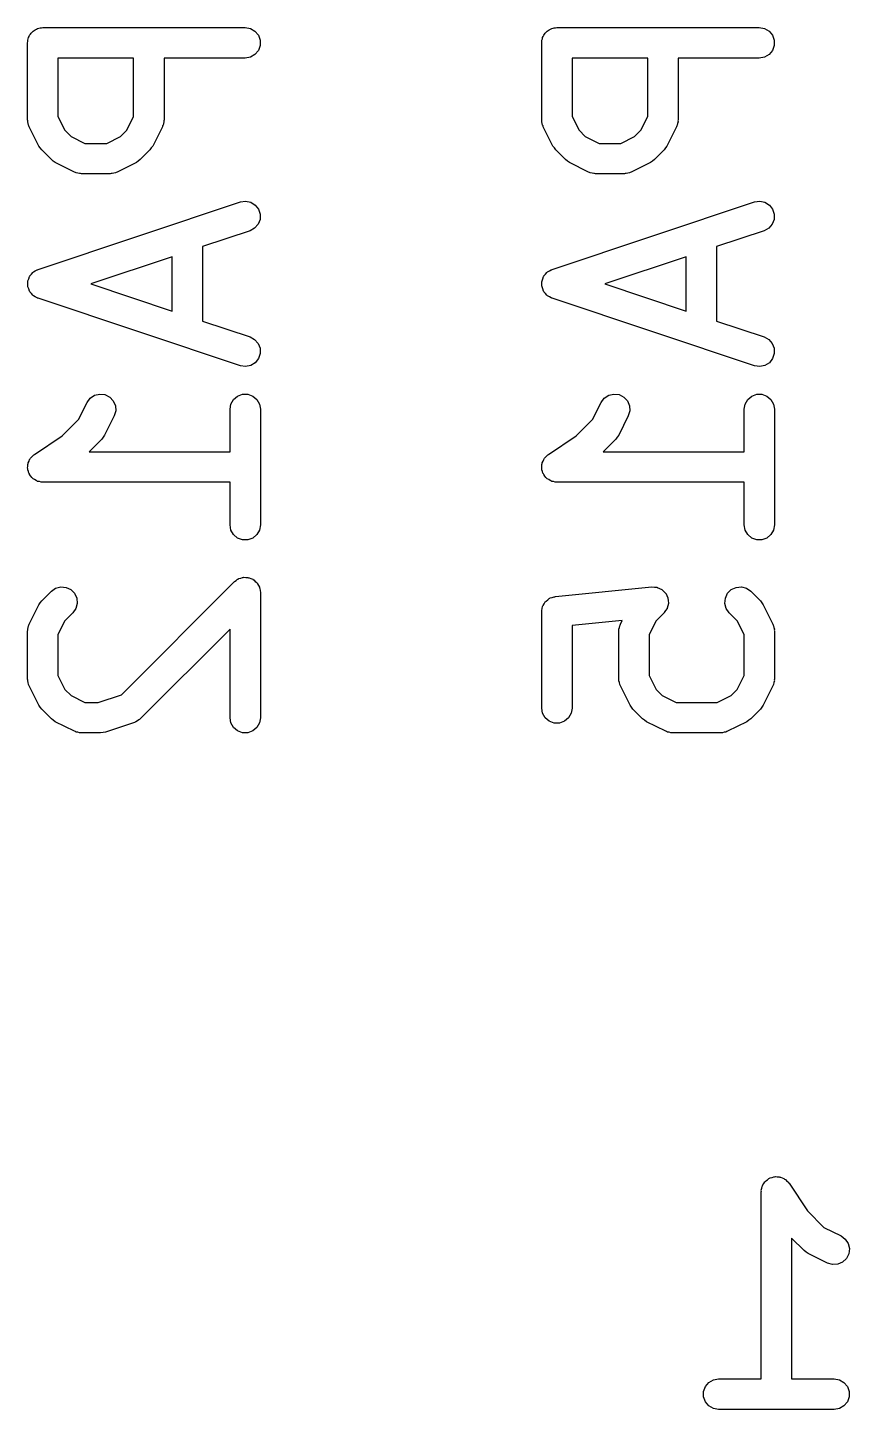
# Model space of a CAD drawing. Extents: x 25 to 326, y -201 to -21.
# Drawn here: x 50.3 to 54.36, y -41.04 to -34.22 of the extents above; entities that cross this region are included whole.
import ezdxf

# ---------------------------------------------------------------- set-up
doc = ezdxf.new("R2010")
doc.units = 0
doc.header["$MEASUREMENT"] = 0
doc.layers.add('BLACK', color=7, linetype='CONTINUOUS')

msp = doc.modelspace()

# ---------------------------------------------------------------- linework, layer by layer
at = {"layer": 'Black'}
for p, q in [((50.3122, -34.2638), (50.3144, -34.2576)), ((50.3144, -34.2576), (50.3186, -34.2526)), ((50.3186, -34.2526), (50.3219, -34.2469)), ((50.3219, -34.2469), (50.327, -34.2427)), ((50.327, -34.2427), (50.3312, -34.2377)), ((50.3312, -34.2377), (50.3369, -34.2344)), ((50.3369, -34.2344), (50.3419, -34.2302)), ((50.3419, -34.2302), (50.348, -34.2279)), ((50.348, -34.2279), (50.3537, -34.2247)), ((50.3537, -34.2247), (50.3602, -34.2235)), ((50.3602, -34.2235), (50.3664, -34.2213)), ((50.3664, -34.2213), (50.3729, -34.2213)), ((50.3729, -34.2213), (50.3794, -34.2201)), ((50.3794, -34.2201), (51.3794, -34.2201)), ((51.3794, -34.2201), (51.405, -34.2247)), ((51.405, -34.2247), (51.4276, -34.2377)), ((51.4276, -34.2377), (51.4443, -34.2576)), ((51.4443, -34.2576), (51.4532, -34.2821)), ((52.8522, -34.2638), (52.8544, -34.2576)), ((52.8544, -34.2576), (52.8586, -34.2526)), ((52.8586, -34.2526), (52.8619, -34.2469)), ((52.8619, -34.2469), (52.867, -34.2427)), ((52.867, -34.2427), (52.8712, -34.2377)), ((52.8712, -34.2377), (52.8769, -34.2344)), ((52.8769, -34.2344), (52.8819, -34.2302)), ((52.8819, -34.2302), (52.888, -34.2279)), ((52.888, -34.2279), (52.8937, -34.2247)), ((52.8937, -34.2247), (52.9002, -34.2235)), ((52.9002, -34.2235), (52.9064, -34.2213)), ((52.9064, -34.2213), (52.9129, -34.2213)), ((52.9129, -34.2213), (52.9194, -34.2201)), ((52.9194, -34.2201), (53.9194, -34.2201)), ((53.9194, -34.2201), (53.945, -34.2247)), ((53.945, -34.2247), (53.9676, -34.2377)), ((53.9676, -34.2377), (53.9843, -34.2576)), ((53.9843, -34.2576), (53.9932, -34.2821)), ((50.3044, -34.2951), (50.3055, -34.2887)), ((50.3044, -34.6761), (50.3044, -34.2951)), ((50.3055, -34.2821), (50.3078, -34.276)), ((50.3055, -34.2887), (50.3055, -34.2821)), ((50.3078, -34.276), (50.3089, -34.2695)), ((50.3089, -34.2695), (50.3122, -34.2638)), ((51.4532, -34.3082), (51.4443, -34.3326)), ((51.4532, -34.2821), (51.4532, -34.3082)), ((52.8444, -34.2951), (52.8455, -34.2887)), ((52.8444, -34.6761), (52.8444, -34.2951)), ((52.8455, -34.2821), (52.8478, -34.276)), ((52.8455, -34.2887), (52.8455, -34.2821)), ((52.8478, -34.276), (52.8489, -34.2695)), ((52.8489, -34.2695), (52.8522, -34.2638)), ((53.9932, -34.3082), (53.9843, -34.3326)), ((53.9932, -34.2821), (53.9932, -34.3082)), ((50.4544, -34.3701), (50.4544, -34.6584)), ((50.8282, -34.3701), (50.4544, -34.3701)), ((50.8282, -34.6584), (50.8282, -34.3701)), ((51.3794, -34.3701), (50.9782, -34.3701)), ((50.9782, -34.3701), (50.9782, -34.6761)), ((51.405, -34.3656), (51.3794, -34.3701)), ((51.4276, -34.3526), (51.405, -34.3656)), ((51.4443, -34.3326), (51.4276, -34.3526)), ((52.9944, -34.3701), (52.9944, -34.6584)), ((53.3682, -34.3701), (52.9944, -34.3701)), ((53.3682, -34.6584), (53.3682, -34.3701)), ((53.9194, -34.3701), (53.5182, -34.3701)), ((53.5182, -34.3701), (53.5182, -34.6761)), ((53.945, -34.3656), (53.9194, -34.3701)), ((53.9676, -34.3526), (53.945, -34.3656)), ((53.9843, -34.3326), (53.9676, -34.3526)), ((50.4544, -34.6584), (50.4886, -34.7269)), ((50.7939, -34.7269), (50.8282, -34.6584)), ((52.9944, -34.6584), (53.0286, -34.7269)), ((53.3339, -34.7269), (53.3682, -34.6584)), ((50.3051, -34.6804), (50.3044, -34.6761)), ((50.3049, -34.6847), (50.3051, -34.6804)), ((50.3074, -34.6931), (50.3049, -34.6847)), ((50.3089, -34.7017), (50.3074, -34.6931)), ((50.3111, -34.7055), (50.3089, -34.7017)), ((50.3123, -34.7096), (50.3111, -34.7055)), ((50.3599, -34.8049), (50.3123, -34.7096)), ((50.4886, -34.7269), (50.519, -34.7573)), ((50.7635, -34.7573), (50.7939, -34.7269)), ((50.9703, -34.7096), (50.9227, -34.8049)), ((50.9715, -34.7055), (50.9703, -34.7096)), ((50.9737, -34.7017), (50.9715, -34.7055)), ((50.9752, -34.6931), (50.9737, -34.7017)), ((50.9777, -34.6847), (50.9752, -34.6931)), ((50.9782, -34.6761), (50.9774, -34.6804)), ((50.9774, -34.6804), (50.9777, -34.6847)), ((52.8451, -34.6804), (52.8444, -34.6761)), ((52.8449, -34.6847), (52.8451, -34.6804)), ((52.8474, -34.6931), (52.8449, -34.6847)), ((52.8489, -34.7017), (52.8474, -34.6931)), ((52.8511, -34.7055), (52.8489, -34.7017)), ((52.8523, -34.7096), (52.8511, -34.7055)), ((52.8999, -34.8049), (52.8523, -34.7096)), ((53.0286, -34.7269), (53.059, -34.7573)), ((53.3035, -34.7573), (53.3339, -34.7269)), ((53.5103, -34.7096), (53.4627, -34.8049)), ((53.5115, -34.7055), (53.5103, -34.7096)), ((53.5137, -34.7017), (53.5115, -34.7055)), ((53.5152, -34.6931), (53.5137, -34.7017)), ((53.5177, -34.6847), (53.5152, -34.6931)), ((53.5182, -34.6761), (53.5174, -34.6804)), ((53.5174, -34.6804), (53.5177, -34.6847)), ((50.519, -34.7573), (50.5876, -34.7916)), ((50.5876, -34.7916), (50.695, -34.7916)), ((50.695, -34.7916), (50.7635, -34.7573)), ((53.059, -34.7573), (53.1276, -34.7916)), ((53.1276, -34.7916), (53.235, -34.7916)), ((53.235, -34.7916), (53.3035, -34.7573)), ((50.3671, -34.8145), (50.3599, -34.8049)), ((50.374, -34.8244), (50.3671, -34.8145)), ((50.4216, -34.872), (50.374, -34.8244)), ((50.4314, -34.8789), (50.4216, -34.872)), ((50.861, -34.872), (50.8512, -34.8789)), ((50.9086, -34.8244), (50.861, -34.872)), ((50.9155, -34.8145), (50.9086, -34.8244)), ((50.9227, -34.8049), (50.9155, -34.8145)), ((52.9071, -34.8145), (52.8999, -34.8049)), ((52.914, -34.8244), (52.9071, -34.8145)), ((52.9616, -34.872), (52.914, -34.8244)), ((52.9714, -34.8789), (52.9616, -34.872)), ((53.401, -34.872), (53.3912, -34.8789)), ((53.4486, -34.8244), (53.401, -34.872)), ((53.4555, -34.8145), (53.4486, -34.8244)), ((53.4627, -34.8049), (53.4555, -34.8145)), ((50.4411, -34.886), (50.4314, -34.8789)), ((50.5363, -34.9337), (50.4411, -34.886)), ((50.5405, -34.9349), (50.5363, -34.9337)), ((50.5442, -34.937), (50.5405, -34.9349)), ((50.5529, -34.9386), (50.5442, -34.937)), ((50.5613, -34.9411), (50.5529, -34.9386)), ((50.7297, -34.9386), (50.7213, -34.9411)), ((50.7384, -34.937), (50.7297, -34.9386)), ((50.7421, -34.9349), (50.7384, -34.937)), ((50.7463, -34.9337), (50.7421, -34.9349)), ((50.8415, -34.886), (50.7463, -34.9337)), ((50.8512, -34.8789), (50.8415, -34.886)), ((52.9811, -34.886), (52.9714, -34.8789)), ((53.0763, -34.9337), (52.9811, -34.886)), ((53.0805, -34.9349), (53.0763, -34.9337)), ((53.0842, -34.937), (53.0805, -34.9349)), ((53.0929, -34.9386), (53.0842, -34.937)), ((53.1013, -34.9411), (53.0929, -34.9386)), ((53.2697, -34.9386), (53.2613, -34.9411)), ((53.2784, -34.937), (53.2697, -34.9386)), ((53.2821, -34.9349), (53.2784, -34.937)), ((53.2863, -34.9337), (53.2821, -34.9349)), ((53.3815, -34.886), (53.2863, -34.9337)), ((53.3912, -34.8789), (53.3815, -34.886)), ((50.5656, -34.9408), (50.5613, -34.9411)), ((50.5699, -34.9416), (50.5656, -34.9408)), ((50.7127, -34.9416), (50.5699, -34.9416)), ((50.717, -34.9408), (50.7127, -34.9416)), ((50.7213, -34.9411), (50.717, -34.9408)), ((53.1056, -34.9408), (53.1013, -34.9411)), ((53.1099, -34.9416), (53.1056, -34.9408)), ((53.2527, -34.9416), (53.1099, -34.9416)), ((53.257, -34.9408), (53.2527, -34.9416)), ((53.2613, -34.9411), (53.257, -34.9408)), ((50.3557, -35.4145), (51.3557, -35.0811)), ((51.3557, -35.0811), (51.3814, -35.0773)), ((51.3814, -35.0773), (51.4069, -35.0825)), ((51.4069, -35.0825), (51.4291, -35.0962)), ((51.4291, -35.0962), (51.4453, -35.1166)), ((51.4453, -35.1166), (51.4536, -35.1413)), ((51.4536, -35.1413), (51.4529, -35.1673)), ((52.8957, -35.4145), (53.8957, -35.0811)), ((53.8957, -35.0811), (53.9214, -35.0773)), ((53.9214, -35.0773), (53.9469, -35.0825)), ((53.9469, -35.0825), (53.9691, -35.0962)), ((53.9691, -35.0962), (53.9853, -35.1166)), ((53.9853, -35.1166), (53.9936, -35.1413)), ((53.9936, -35.1413), (53.9929, -35.1673)), ((51.426, -35.211), (51.4031, -35.2234)), ((51.4433, -35.1915), (51.426, -35.211)), ((51.4529, -35.1673), (51.4433, -35.1915)), ((53.966, -35.211), (53.9431, -35.2234)), ((53.9833, -35.1915), (53.966, -35.211)), ((53.9929, -35.1673), (53.9833, -35.1915)), ((51.4031, -35.2234), (51.1687, -35.3016)), ((53.9431, -35.2234), (53.7087, -35.3016)), ((51.1687, -35.3016), (51.1687, -35.6697)), ((53.7087, -35.3016), (53.7087, -35.6697)), ((50.3424, -35.4216), (50.3518, -35.4159)), ((50.3518, -35.4159), (50.3538, -35.4155)), ((50.3538, -35.4155), (50.3557, -35.4145)), ((51.0187, -35.3516), (50.6166, -35.4856)), ((51.0187, -35.6197), (51.0187, -35.3516)), ((52.8824, -35.4216), (52.8918, -35.4159)), ((52.8918, -35.4159), (52.8938, -35.4155)), ((52.8938, -35.4155), (52.8957, -35.4145)), ((53.5587, -35.3516), (53.1566, -35.4856)), ((53.5587, -35.6197), (53.5587, -35.3516)), ((50.3052, -35.4746), (50.3058, -35.4727)), ((50.3055, -35.4856), (50.3052, -35.4746)), ((50.3052, -35.4966), (50.3055, -35.4856)), ((50.3058, -35.4727), (50.3059, -35.4706)), ((50.3059, -35.4706), (50.3099, -35.4604)), ((50.3099, -35.4604), (50.3134, -35.4499)), ((50.3134, -35.4499), (50.3147, -35.4483)), ((50.3147, -35.4483), (50.3155, -35.4464)), ((50.3155, -35.4464), (50.3228, -35.4381)), ((50.3228, -35.4381), (50.3296, -35.4295)), ((50.3296, -35.4295), (50.3314, -35.4284)), ((50.3314, -35.4284), (50.3328, -35.4269)), ((50.3328, -35.4269), (50.3424, -35.4216)), ((50.6166, -35.4856), (51.0187, -35.6197)), ((52.8452, -35.4746), (52.8458, -35.4727)), ((52.8455, -35.4856), (52.8452, -35.4746)), ((52.8452, -35.4966), (52.8455, -35.4856)), ((52.8458, -35.4727), (52.8459, -35.4706)), ((52.8459, -35.4706), (52.8499, -35.4604)), ((52.8499, -35.4604), (52.8534, -35.4499)), ((52.8534, -35.4499), (52.8547, -35.4483)), ((52.8547, -35.4483), (52.8555, -35.4464)), ((52.8555, -35.4464), (52.8628, -35.4381)), ((52.8628, -35.4381), (52.8696, -35.4295)), ((52.8696, -35.4295), (52.8714, -35.4284)), ((52.8714, -35.4284), (52.8728, -35.4269)), ((52.8728, -35.4269), (52.8824, -35.4216)), ((53.1566, -35.4856), (53.5587, -35.6197)), ((50.3058, -35.4986), (50.3052, -35.4966)), ((50.3059, -35.5007), (50.3058, -35.4986)), ((50.3099, -35.5109), (50.3059, -35.5007)), ((50.3134, -35.5213), (50.3099, -35.5109)), ((50.3147, -35.523), (50.3134, -35.5213)), ((50.3155, -35.5249), (50.3147, -35.523)), ((50.3228, -35.5331), (50.3155, -35.5249)), ((50.3296, -35.5417), (50.3228, -35.5331)), ((50.3314, -35.5428), (50.3296, -35.5417)), ((50.3328, -35.5444), (50.3314, -35.5428)), ((50.3424, -35.5496), (50.3328, -35.5444)), ((50.3518, -35.5554), (50.3424, -35.5496)), ((52.8458, -35.4986), (52.8452, -35.4966)), ((52.8459, -35.5007), (52.8458, -35.4986)), ((52.8499, -35.5109), (52.8459, -35.5007)), ((52.8534, -35.5213), (52.8499, -35.5109)), ((52.8547, -35.523), (52.8534, -35.5213)), ((52.8555, -35.5249), (52.8547, -35.523)), ((52.8628, -35.5331), (52.8555, -35.5249)), ((52.8696, -35.5417), (52.8628, -35.5331)), ((52.8714, -35.5428), (52.8696, -35.5417)), ((52.8728, -35.5444), (52.8714, -35.5428)), ((52.8824, -35.5496), (52.8728, -35.5444)), ((52.8918, -35.5554), (52.8824, -35.5496)), ((50.3538, -35.5558), (50.3518, -35.5554)), ((50.3557, -35.5568), (50.3538, -35.5558)), ((51.3557, -35.8901), (50.3557, -35.5568)), ((52.8938, -35.5558), (52.8918, -35.5554)), ((52.8957, -35.5568), (52.8938, -35.5558)), ((53.8957, -35.8901), (52.8957, -35.5568)), ((51.1687, -35.6697), (51.4031, -35.7478)), ((53.7087, -35.6697), (53.9431, -35.7478)), ((51.4031, -35.7478), (51.426, -35.7602)), ((53.9431, -35.7478), (53.966, -35.7602)), ((51.426, -35.7602), (51.4433, -35.7797)), ((51.4433, -35.7797), (51.4529, -35.8039)), ((51.4529, -35.8039), (51.4536, -35.83)), ((53.966, -35.7602), (53.9833, -35.7797)), ((53.9833, -35.7797), (53.9929, -35.8039)), ((53.9929, -35.8039), (53.9936, -35.83)), ((51.3814, -35.8939), (51.3557, -35.8901)), ((51.4069, -35.8887), (51.3814, -35.8939)), ((51.4291, -35.8751), (51.4069, -35.8887)), ((51.4453, -35.8547), (51.4291, -35.8751)), ((51.4536, -35.83), (51.4453, -35.8547)), ((53.9214, -35.8939), (53.8957, -35.8901)), ((53.9469, -35.8887), (53.9214, -35.8939)), ((53.9691, -35.8751), (53.9469, -35.8887)), ((53.9853, -35.8547), (53.9691, -35.8751)), ((53.9936, -35.83), (53.9853, -35.8547)), ((50.6353, -36.0359), (50.6606, -36.0298)), ((50.6606, -36.0298), (50.6865, -36.0328)), ((51.3419, -36.0397), (51.3664, -36.0308)), ((51.3664, -36.0308), (51.3924, -36.0308)), ((51.3924, -36.0308), (51.4169, -36.0397)), ((53.1753, -36.0359), (53.2006, -36.0298)), ((53.2006, -36.0298), (53.2265, -36.0328)), ((53.8819, -36.0397), (53.9064, -36.0308)), ((53.9064, -36.0308), (53.9324, -36.0308)), ((53.9324, -36.0308), (53.9569, -36.0397)), ((50.5558, -36.1555), (50.598, -36.0711)), ((50.598, -36.0711), (50.6135, -36.0502)), ((50.6135, -36.0502), (50.6353, -36.0359)), ((50.6865, -36.0328), (50.7098, -36.0444)), ((50.7098, -36.0444), (50.7277, -36.0633)), ((50.7277, -36.0633), (50.738, -36.0872)), ((50.738, -36.0872), (50.7396, -36.1132)), ((51.3044, -36.1047), (51.3089, -36.079)), ((51.3089, -36.079), (51.3219, -36.0565)), ((51.3219, -36.0565), (51.3419, -36.0397)), ((51.4169, -36.0397), (51.4368, -36.0565)), ((51.4368, -36.0565), (51.4499, -36.079)), ((51.4499, -36.079), (51.4544, -36.1047)), ((53.0958, -36.1555), (53.138, -36.0711)), ((53.138, -36.0711), (53.1535, -36.0502)), ((53.1535, -36.0502), (53.1753, -36.0359)), ((53.2265, -36.0328), (53.2498, -36.0444)), ((53.2498, -36.0444), (53.2677, -36.0633)), ((53.2677, -36.0633), (53.278, -36.0872)), ((53.278, -36.0872), (53.2796, -36.1132)), ((53.8444, -36.1047), (53.8489, -36.079)), ((53.8489, -36.079), (53.8619, -36.0565)), ((53.8619, -36.0565), (53.8819, -36.0397)), ((53.9569, -36.0397), (53.9768, -36.0565)), ((53.9768, -36.0565), (53.9899, -36.079)), ((53.9899, -36.079), (53.9944, -36.1047)), ((50.4745, -36.2369), (50.5558, -36.1555)), ((50.7322, -36.1382), (50.6846, -36.2334)), ((50.7396, -36.1132), (50.7322, -36.1382)), ((51.3044, -36.3154), (51.3044, -36.1047)), ((51.4544, -36.1047), (51.4544, -36.6761)), ((53.0145, -36.2369), (53.0958, -36.1555)), ((53.2722, -36.1382), (53.2246, -36.2334)), ((53.2796, -36.1132), (53.2722, -36.1382)), ((53.8444, -36.3154), (53.8444, -36.1047)), ((53.9944, -36.1047), (53.9944, -36.6761)), ((50.3378, -36.328), (50.4745, -36.2369)), ((50.6846, -36.2334), (50.6774, -36.2431)), ((52.8778, -36.328), (53.0145, -36.2369)), ((53.2246, -36.2334), (53.2174, -36.2431)), ((50.6705, -36.2529), (50.6081, -36.3154)), ((50.6774, -36.2431), (50.6705, -36.2529)), ((53.2105, -36.2529), (53.1481, -36.3154)), ((53.2174, -36.2431), (53.2105, -36.2529)), ((50.3055, -36.3774), (50.3069, -36.3734)), ((50.3069, -36.3734), (50.3074, -36.3693)), ((50.3074, -36.3693), (50.3114, -36.3613)), ((50.3114, -36.3613), (50.3144, -36.3529)), ((50.3144, -36.3529), (50.3171, -36.3497)), ((50.3171, -36.3497), (50.3189, -36.346)), ((50.3189, -36.346), (50.3254, -36.3398)), ((50.3254, -36.3398), (50.3312, -36.3329)), ((50.3312, -36.3329), (50.3348, -36.3308)), ((50.3348, -36.3308), (50.3378, -36.328)), ((50.6081, -36.3154), (51.3044, -36.3154)), ((52.8455, -36.3774), (52.8469, -36.3734)), ((52.8469, -36.3734), (52.8474, -36.3693)), ((52.8474, -36.3693), (52.8514, -36.3613)), ((52.8514, -36.3613), (52.8544, -36.3529)), ((52.8544, -36.3529), (52.8571, -36.3497)), ((52.8571, -36.3497), (52.8589, -36.346)), ((52.8589, -36.346), (52.8654, -36.3398)), ((52.8654, -36.3398), (52.8712, -36.3329)), ((52.8712, -36.3329), (52.8748, -36.3308)), ((52.8748, -36.3308), (52.8778, -36.328)), ((53.1481, -36.3154), (53.8444, -36.3154)), ((50.3045, -36.3952), (50.3055, -36.3863)), ((50.3055, -36.3992), (50.3045, -36.3952)), ((50.3055, -36.3863), (50.3055, -36.3774)), ((50.3055, -36.4034), (50.3055, -36.3992)), ((50.3086, -36.4118), (50.3055, -36.4034)), ((50.3107, -36.4205), (50.3086, -36.4118)), ((50.313, -36.424), (50.3107, -36.4205)), ((50.3144, -36.4279), (50.313, -36.424)), ((50.3202, -36.4347), (50.3144, -36.4279)), ((50.3251, -36.4422), (50.3202, -36.4347)), ((52.8445, -36.3952), (52.8455, -36.3863)), ((52.8455, -36.3992), (52.8445, -36.3952)), ((52.8455, -36.3863), (52.8455, -36.3774)), ((52.8455, -36.4034), (52.8455, -36.3992)), ((52.8486, -36.4118), (52.8455, -36.4034)), ((52.8507, -36.4205), (52.8486, -36.4118)), ((52.853, -36.424), (52.8507, -36.4205)), ((52.8544, -36.4279), (52.853, -36.424)), ((52.8602, -36.4347), (52.8544, -36.4279)), ((52.8651, -36.4422), (52.8602, -36.4347)), ((50.3285, -36.4447), (50.3251, -36.4422)), ((50.3312, -36.4478), (50.3285, -36.4447)), ((50.3389, -36.4523), (50.3312, -36.4478)), ((50.3461, -36.4576), (50.3389, -36.4523)), ((50.3501, -36.4588), (50.3461, -36.4576)), ((50.3537, -36.4609), (50.3501, -36.4588)), ((50.3625, -36.4624), (50.3537, -36.4609)), ((50.3711, -36.4649), (50.3625, -36.4624)), ((50.3753, -36.4647), (50.3711, -36.4649)), ((50.3794, -36.4654), (50.3753, -36.4647)), ((51.3044, -36.4654), (50.3794, -36.4654)), ((51.3044, -36.6761), (51.3044, -36.4654)), ((52.8685, -36.4447), (52.8651, -36.4422)), ((52.8712, -36.4478), (52.8685, -36.4447)), ((52.8789, -36.4523), (52.8712, -36.4478)), ((52.8861, -36.4576), (52.8789, -36.4523)), ((52.8901, -36.4588), (52.8861, -36.4576)), ((52.8937, -36.4609), (52.8901, -36.4588)), ((52.9025, -36.4624), (52.8937, -36.4609)), ((52.9111, -36.4649), (52.9025, -36.4624)), ((52.9153, -36.4647), (52.9111, -36.4649)), ((52.9194, -36.4654), (52.9153, -36.4647)), ((53.8444, -36.4654), (52.9194, -36.4654)), ((53.8444, -36.6761), (53.8444, -36.4654)), ((51.3089, -36.7017), (51.3044, -36.6761)), ((51.3219, -36.7243), (51.3089, -36.7017)), ((51.4499, -36.7017), (51.4368, -36.7243)), ((51.4544, -36.6761), (51.4499, -36.7017)), ((53.8489, -36.7017), (53.8444, -36.6761)), ((53.8619, -36.7243), (53.8489, -36.7017)), ((53.9899, -36.7017), (53.9768, -36.7243)), ((53.9944, -36.6761), (53.9899, -36.7017)), ((51.3419, -36.741), (51.3219, -36.7243)), ((51.3664, -36.75), (51.3419, -36.741)), ((51.3924, -36.75), (51.3664, -36.75)), ((51.4169, -36.741), (51.3924, -36.75)), ((51.4368, -36.7243), (51.4169, -36.741)), ((53.8819, -36.741), (53.8619, -36.7243)), ((53.9064, -36.75), (53.8819, -36.741)), ((53.9324, -36.75), (53.9064, -36.75)), ((53.9569, -36.741), (53.9324, -36.75)), ((53.9768, -36.7243), (53.9569, -36.741)), ((50.4429, -36.9891), (50.4681, -36.9823)), ((50.4681, -36.9823), (50.494, -36.9846)), ((50.494, -36.9846), (50.5176, -36.9956)), ((50.7674, -37.5153), (51.3263, -36.9564)), ((51.3263, -36.9564), (51.3344, -36.9508)), ((51.3344, -36.9508), (51.3419, -36.9445)), ((51.3419, -36.9445), (51.345, -36.9433)), ((51.345, -36.9433), (51.3477, -36.9415)), ((51.3477, -36.9415), (51.3572, -36.9389)), ((51.3572, -36.9389), (51.3664, -36.9356)), ((51.3664, -36.9356), (51.3697, -36.9356)), ((51.3697, -36.9356), (51.3728, -36.9347)), ((51.3728, -36.9347), (51.3826, -36.9356)), ((51.3826, -36.9356), (51.3924, -36.9356)), ((51.3924, -36.9356), (51.3955, -36.9367)), ((51.3955, -36.9367), (51.3988, -36.937)), ((51.3988, -36.937), (51.4077, -36.9411)), ((51.4077, -36.9411), (51.4169, -36.9445)), ((51.4169, -36.9445), (51.4194, -36.9466)), ((51.4194, -36.9466), (51.4224, -36.948)), ((51.4224, -36.948), (51.4293, -36.9549)), ((51.4293, -36.9549), (51.4368, -36.9612)), ((51.4368, -36.9612), (51.4385, -36.9641)), ((51.4385, -36.9641), (51.4408, -36.9664)), ((51.4408, -36.9664), (51.445, -36.9753)), ((51.445, -36.9753), (51.4499, -36.9838)), ((51.4499, -36.9838), (51.4504, -36.987)), ((51.4504, -36.987), (51.4518, -36.99)), ((52.9119, -37.03), (53.3881, -36.9824)), ((53.3881, -36.9824), (53.3886, -36.9825)), ((53.3886, -36.9825), (53.389, -36.9823)), ((53.389, -36.9823), (53.4015, -36.9834)), ((53.4015, -36.9834), (53.4141, -36.9844)), ((53.4141, -36.9844), (53.4145, -36.9846)), ((53.4145, -36.9846), (53.415, -36.9846)), ((53.415, -36.9846), (53.4264, -36.9899)), ((53.7811, -36.9956), (53.8047, -36.9846)), ((53.8047, -36.9846), (53.8307, -36.9823)), ((53.8307, -36.9823), (53.8558, -36.9891)), ((50.3671, -37.0615), (50.374, -37.0516)), ((50.374, -37.0516), (50.4216, -37.004)), ((50.4216, -37.004), (50.4429, -36.9891)), ((50.5176, -36.9956), (50.5361, -37.014)), ((50.5361, -37.014), (50.5471, -37.0376)), ((50.5471, -37.0376), (50.5493, -37.0636)), ((51.4518, -36.99), (51.4527, -36.9998)), ((51.4527, -36.9998), (51.4544, -37.0094)), ((51.4544, -37.0094), (51.4544, -37.6285)), ((52.8619, -37.0565), (52.8641, -37.0546)), ((52.8641, -37.0546), (52.8657, -37.0523)), ((52.8657, -37.0523), (52.874, -37.0463)), ((52.874, -37.0463), (52.8819, -37.0397)), ((52.8819, -37.0397), (52.8845, -37.0387)), ((52.8845, -37.0387), (52.8868, -37.0371)), ((52.8868, -37.0371), (52.8967, -37.0343)), ((52.8967, -37.0343), (52.9064, -37.0308)), ((52.9064, -37.0308), (52.9092, -37.0308)), ((52.9092, -37.0308), (52.9119, -37.03)), ((53.4264, -36.9899), (53.4378, -36.9951)), ((53.4378, -36.9951), (53.4382, -36.9954)), ((53.4382, -36.9954), (53.4386, -36.9956)), ((53.4386, -36.9956), (53.4475, -37.0045)), ((53.4475, -37.0045), (53.4565, -37.0133)), ((53.4565, -37.0133), (53.4567, -37.0137)), ((53.4567, -37.0137), (53.457, -37.014)), ((53.457, -37.014), (53.4623, -37.0254)), ((53.4623, -37.0254), (53.4678, -37.0367)), ((53.4678, -37.0367), (53.4678, -37.0372)), ((53.4678, -37.0372), (53.468, -37.0376)), ((53.468, -37.0376), (53.4691, -37.0501)), ((53.4691, -37.0501), (53.4704, -37.0627)), ((53.7494, -37.0636), (53.7517, -37.0376)), ((53.7517, -37.0376), (53.7627, -37.014)), ((53.7627, -37.014), (53.7811, -36.9956)), ((53.8558, -36.9891), (53.8772, -37.004)), ((53.8772, -37.004), (53.9248, -37.0516)), ((53.9248, -37.0516), (53.9317, -37.0615)), ((50.3123, -37.1664), (50.3599, -37.0711)), ((50.3599, -37.0711), (50.3671, -37.0615)), ((50.5277, -37.1101), (50.4886, -37.1491)), ((50.5426, -37.0887), (50.5277, -37.1101)), ((50.5493, -37.0636), (50.5426, -37.0887)), ((52.8444, -37.1047), (52.8449, -37.1019)), ((52.8444, -37.5809), (52.8444, -37.1047)), ((52.8446, -37.0991), (52.8471, -37.0891)), ((52.8449, -37.1019), (52.8446, -37.0991)), ((52.8471, -37.0891), (52.8489, -37.079)), ((52.8489, -37.079), (52.8503, -37.0766)), ((52.8503, -37.0766), (52.851, -37.0738)), ((52.851, -37.0738), (52.8568, -37.0653)), ((52.8568, -37.0653), (52.8619, -37.0565)), ((53.4486, -37.1101), (53.4096, -37.1491)), ((53.4489, -37.1097), (53.4486, -37.1101)), ((53.4493, -37.1094), (53.4489, -37.1097)), ((53.4563, -37.099), (53.4493, -37.1094)), ((53.4635, -37.0887), (53.4563, -37.099)), ((53.4637, -37.0883), (53.4635, -37.0887)), ((53.4639, -37.0879), (53.4637, -37.0883)), ((53.467, -37.0757), (53.4639, -37.0879)), ((53.4703, -37.0636), (53.467, -37.0757)), ((53.4704, -37.0627), (53.4702, -37.0631)), ((53.4702, -37.0631), (53.4703, -37.0636)), ((53.7562, -37.0887), (53.7494, -37.0636)), ((53.7711, -37.1101), (53.7562, -37.0887)), ((53.8101, -37.1491), (53.7711, -37.1101)), ((53.9317, -37.0615), (53.9388, -37.0711)), ((53.9388, -37.0711), (53.9865, -37.1664)), ((50.3049, -37.1913), (50.3074, -37.1829)), ((50.3051, -37.1956), (50.3049, -37.1913)), ((50.3074, -37.1829), (50.3089, -37.1743)), ((50.3089, -37.1743), (50.3111, -37.1705)), ((50.3111, -37.1705), (50.3123, -37.1664)), ((50.4886, -37.1491), (50.4544, -37.2176)), ((51.3044, -37.1905), (50.861, -37.6339)), ((51.3044, -37.6285), (51.3044, -37.1905)), ((53.2426, -37.1477), (52.9944, -37.1725)), ((52.9944, -37.1725), (52.9944, -37.5809)), ((53.2258, -37.1913), (53.2283, -37.1829)), ((53.2261, -37.1956), (53.2258, -37.1913)), ((53.2283, -37.1829), (53.2299, -37.1743)), ((53.2299, -37.1743), (53.232, -37.1705)), ((53.232, -37.1705), (53.2333, -37.1664)), ((53.2333, -37.1664), (53.2426, -37.1477)), ((53.4096, -37.1491), (53.3753, -37.2176)), ((53.8444, -37.2176), (53.8101, -37.1491)), ((53.9865, -37.1664), (53.9877, -37.1705)), ((53.9877, -37.1705), (53.9899, -37.1743)), ((53.9899, -37.1743), (53.9914, -37.1829)), ((53.9914, -37.1829), (53.9939, -37.1913)), ((53.9939, -37.1913), (53.9936, -37.1956)), ((50.3044, -37.1999), (50.3051, -37.1956)), ((50.3044, -37.438), (50.3044, -37.1999)), ((50.4544, -37.2176), (50.4544, -37.4203)), ((53.2253, -37.1999), (53.2261, -37.1956)), ((53.2253, -37.438), (53.2253, -37.1999)), ((53.3753, -37.2176), (53.3753, -37.4203)), ((53.8444, -37.4203), (53.8444, -37.2176)), ((53.9936, -37.1956), (53.9944, -37.1999)), ((53.9944, -37.1999), (53.9944, -37.438)), ((50.3051, -37.4423), (50.3044, -37.438)), ((50.3049, -37.4466), (50.3051, -37.4423)), ((50.3074, -37.455), (50.3049, -37.4466)), ((50.3089, -37.4637), (50.3074, -37.455)), ((50.3111, -37.4674), (50.3089, -37.4637)), ((50.4544, -37.4203), (50.4886, -37.4888)), ((53.2261, -37.4423), (53.2253, -37.438)), ((53.2258, -37.4466), (53.2261, -37.4423)), ((53.2283, -37.455), (53.2258, -37.4466)), ((53.2299, -37.4637), (53.2283, -37.455)), ((53.232, -37.4674), (53.2299, -37.4637)), ((53.3753, -37.4203), (53.4096, -37.4888)), ((53.8101, -37.4888), (53.8444, -37.4203)), ((53.9899, -37.4637), (53.9877, -37.4674)), ((53.9914, -37.455), (53.9899, -37.4637)), ((53.9939, -37.4466), (53.9914, -37.455)), ((53.9944, -37.438), (53.9936, -37.4423)), ((53.9936, -37.4423), (53.9939, -37.4466)), ((50.3123, -37.4715), (50.3111, -37.4674)), ((50.3599, -37.5668), (50.3123, -37.4715)), ((50.4886, -37.4888), (50.519, -37.5192)), ((50.519, -37.5192), (50.5876, -37.5535)), ((50.6529, -37.5535), (50.7674, -37.5153)), ((53.2333, -37.4715), (53.232, -37.4674)), ((53.2809, -37.5668), (53.2333, -37.4715)), ((53.4096, -37.4888), (53.44, -37.5192)), ((53.44, -37.5192), (53.5085, -37.5535)), ((53.7112, -37.5535), (53.7797, -37.5192)), ((53.7797, -37.5192), (53.8101, -37.4888)), ((53.9865, -37.4715), (53.9388, -37.5668)), ((53.9877, -37.4674), (53.9865, -37.4715)), ((50.3671, -37.5764), (50.3599, -37.5668)), ((50.374, -37.5863), (50.3671, -37.5764)), ((50.4216, -37.6339), (50.374, -37.5863)), ((50.5876, -37.5535), (50.6529, -37.5535)), ((52.8489, -37.6065), (52.8444, -37.5809)), ((52.9944, -37.5809), (52.9899, -37.6065)), ((53.288, -37.5764), (53.2809, -37.5668)), ((53.2949, -37.5863), (53.288, -37.5764)), ((53.3425, -37.6339), (53.2949, -37.5863)), ((53.5085, -37.5535), (53.7112, -37.5535)), ((53.9248, -37.5863), (53.8772, -37.6339)), ((53.9317, -37.5764), (53.9248, -37.5863)), ((53.9388, -37.5668), (53.9317, -37.5764)), ((50.4314, -37.6408), (50.4216, -37.6339)), ((50.4411, -37.6479), (50.4314, -37.6408)), ((50.5363, -37.6956), (50.4411, -37.6479)), ((50.8317, -37.652), (50.6888, -37.6996)), ((50.8355, -37.6499), (50.8317, -37.652)), ((50.8396, -37.6488), (50.8355, -37.6499)), ((50.8468, -37.6438), (50.8396, -37.6488)), ((50.8546, -37.6396), (50.8468, -37.6438)), ((50.8574, -37.6364), (50.8546, -37.6396)), ((50.861, -37.6339), (50.8574, -37.6364)), ((51.3089, -37.6541), (51.3044, -37.6285)), ((51.3219, -37.6767), (51.3089, -37.6541)), ((51.4499, -37.6541), (51.4368, -37.6767)), ((51.4544, -37.6285), (51.4499, -37.6541)), ((52.8619, -37.6291), (52.8489, -37.6065)), ((52.8819, -37.6458), (52.8619, -37.6291)), ((52.9064, -37.6547), (52.8819, -37.6458)), ((52.9324, -37.6547), (52.9064, -37.6547)), ((52.9569, -37.6458), (52.9324, -37.6547)), ((52.9768, -37.6291), (52.9569, -37.6458)), ((52.9899, -37.6065), (52.9768, -37.6291)), ((53.3524, -37.6408), (53.3425, -37.6339)), ((53.362, -37.6479), (53.3524, -37.6408)), ((53.4573, -37.6956), (53.362, -37.6479)), ((53.8577, -37.6479), (53.7624, -37.6956)), ((53.8673, -37.6408), (53.8577, -37.6479)), ((53.8772, -37.6339), (53.8673, -37.6408)), ((50.5405, -37.6968), (50.5363, -37.6956)), ((50.5442, -37.699), (50.5405, -37.6968)), ((50.5529, -37.7005), (50.5442, -37.699)), ((50.5613, -37.703), (50.5529, -37.7005)), ((50.5656, -37.7027), (50.5613, -37.703)), ((50.5699, -37.7035), (50.5656, -37.7027)), ((50.6651, -37.7035), (50.5699, -37.7035)), ((50.6769, -37.7014), (50.6651, -37.7035)), ((50.6888, -37.6996), (50.6769, -37.7014)), ((51.3419, -37.6934), (51.3219, -37.6767)), ((51.3664, -37.7023), (51.3419, -37.6934)), ((51.3924, -37.7023), (51.3664, -37.7023)), ((51.4169, -37.6934), (51.3924, -37.7023)), ((51.4368, -37.6767), (51.4169, -37.6934)), ((53.4614, -37.6968), (53.4573, -37.6956)), ((53.4652, -37.699), (53.4614, -37.6968)), ((53.4738, -37.7005), (53.4652, -37.699)), ((53.4822, -37.703), (53.4738, -37.7005)), ((53.4866, -37.7027), (53.4822, -37.703)), ((53.4908, -37.7035), (53.4866, -37.7027)), ((53.7289, -37.7035), (53.4908, -37.7035)), ((53.7332, -37.7027), (53.7289, -37.7035)), ((53.7375, -37.703), (53.7332, -37.7027)), ((53.7459, -37.7005), (53.7375, -37.703)), ((53.7546, -37.699), (53.7459, -37.7005)), ((53.7583, -37.6968), (53.7546, -37.699)), ((53.7624, -37.6956), (53.7583, -37.6968)), ((53.9419, -39.9289), (53.9464, -39.9212)), ((53.9464, -39.9212), (53.9495, -39.9185)), ((53.9495, -39.9185), (53.952, -39.9151)), ((53.952, -39.9151), (53.9595, -39.9102)), ((53.9595, -39.9102), (53.9663, -39.9044)), ((53.9663, -39.9044), (53.9702, -39.903)), ((53.9702, -39.903), (53.9737, -39.9007)), ((53.9737, -39.9007), (53.9824, -39.8986)), ((53.9824, -39.8986), (53.9908, -39.8955)), ((53.9908, -39.8955), (53.9949, -39.8955)), ((53.9949, -39.8955), (53.999, -39.8945)), ((53.999, -39.8945), (54.0079, -39.8955)), ((54.0079, -39.8955), (54.0168, -39.8955)), ((54.0168, -39.8955), (54.0207, -39.8969)), ((54.0207, -39.8969), (54.0249, -39.8974)), ((54.0249, -39.8974), (54.0329, -39.9014)), ((54.0329, -39.9014), (54.0413, -39.9044)), ((54.0413, -39.9044), (54.0445, -39.9071)), ((54.0445, -39.9071), (54.0482, -39.9089)), ((54.0482, -39.9089), (54.0544, -39.9154)), ((54.0544, -39.9154), (54.0613, -39.9212)), ((54.0613, -39.9212), (54.0633, -39.9248)), ((53.9288, -39.9694), (53.9295, -39.9653)), ((53.9288, -40.8944), (53.9288, -39.9694)), ((53.9293, -39.9611), (53.9318, -39.9525)), ((53.9295, -39.9653), (53.9293, -39.9611)), ((53.9318, -39.9525), (53.9333, -39.9437)), ((53.9333, -39.9437), (53.9354, -39.9401)), ((53.9354, -39.9401), (53.9366, -39.9361)), ((53.9366, -39.9361), (53.9419, -39.9289)), ((54.0633, -39.9248), (54.0662, -39.9278)), ((54.0662, -39.9278), (54.1573, -40.0645)), ((54.1573, -40.0645), (54.2387, -40.1458)), ((54.2387, -40.1458), (54.3231, -40.188)), ((54.3231, -40.188), (54.344, -40.2035)), ((54.1413, -40.2605), (54.0788, -40.1981)), ((54.0788, -40.1981), (54.0788, -40.8944)), ((54.1511, -40.2674), (54.1413, -40.2605)), ((54.344, -40.2035), (54.3583, -40.2253)), ((54.3583, -40.2253), (54.3644, -40.2506)), ((54.3644, -40.2506), (54.3614, -40.2765)), ((54.1607, -40.2746), (54.1511, -40.2674)), ((54.256, -40.3222), (54.1607, -40.2746)), ((54.2809, -40.3296), (54.256, -40.3222)), ((54.3069, -40.328), (54.2809, -40.3296)), ((54.3308, -40.3177), (54.3069, -40.328)), ((54.3498, -40.2998), (54.3308, -40.3177)), ((54.3614, -40.2765), (54.3498, -40.2998)), ((53.6442, -40.9564), (53.6531, -40.9319)), ((53.6531, -40.9319), (53.6699, -40.9119)), ((53.6699, -40.9119), (53.6924, -40.8989)), ((53.6924, -40.8989), (53.7181, -40.8944)), ((53.7181, -40.8944), (53.9288, -40.8944)), ((54.0788, -40.8944), (54.2895, -40.8944)), ((54.2895, -40.8944), (54.3152, -40.8989)), ((54.3152, -40.8989), (54.3377, -40.9119)), ((54.3377, -40.9119), (54.3545, -40.9319)), ((54.3545, -40.9319), (54.3634, -40.9564)), ((53.6442, -40.9824), (53.6442, -40.9564)), ((53.6531, -41.0069), (53.6442, -40.9824)), ((53.6699, -41.0268), (53.6531, -41.0069)), ((54.3545, -41.0069), (54.3377, -41.0268)), ((54.3634, -40.9824), (54.3545, -41.0069)), ((54.3634, -40.9564), (54.3634, -40.9824)), ((53.6924, -41.0399), (53.6699, -41.0268)), ((53.7181, -41.0444), (53.6924, -41.0399)), ((54.2895, -41.0444), (53.7181, -41.0444)), ((54.3152, -41.0399), (54.2895, -41.0444)), ((54.3377, -41.0268), (54.3152, -41.0399))]:
    msp.add_line(p, q, dxfattribs=at)

doc.saveas('drawing.dxf')
